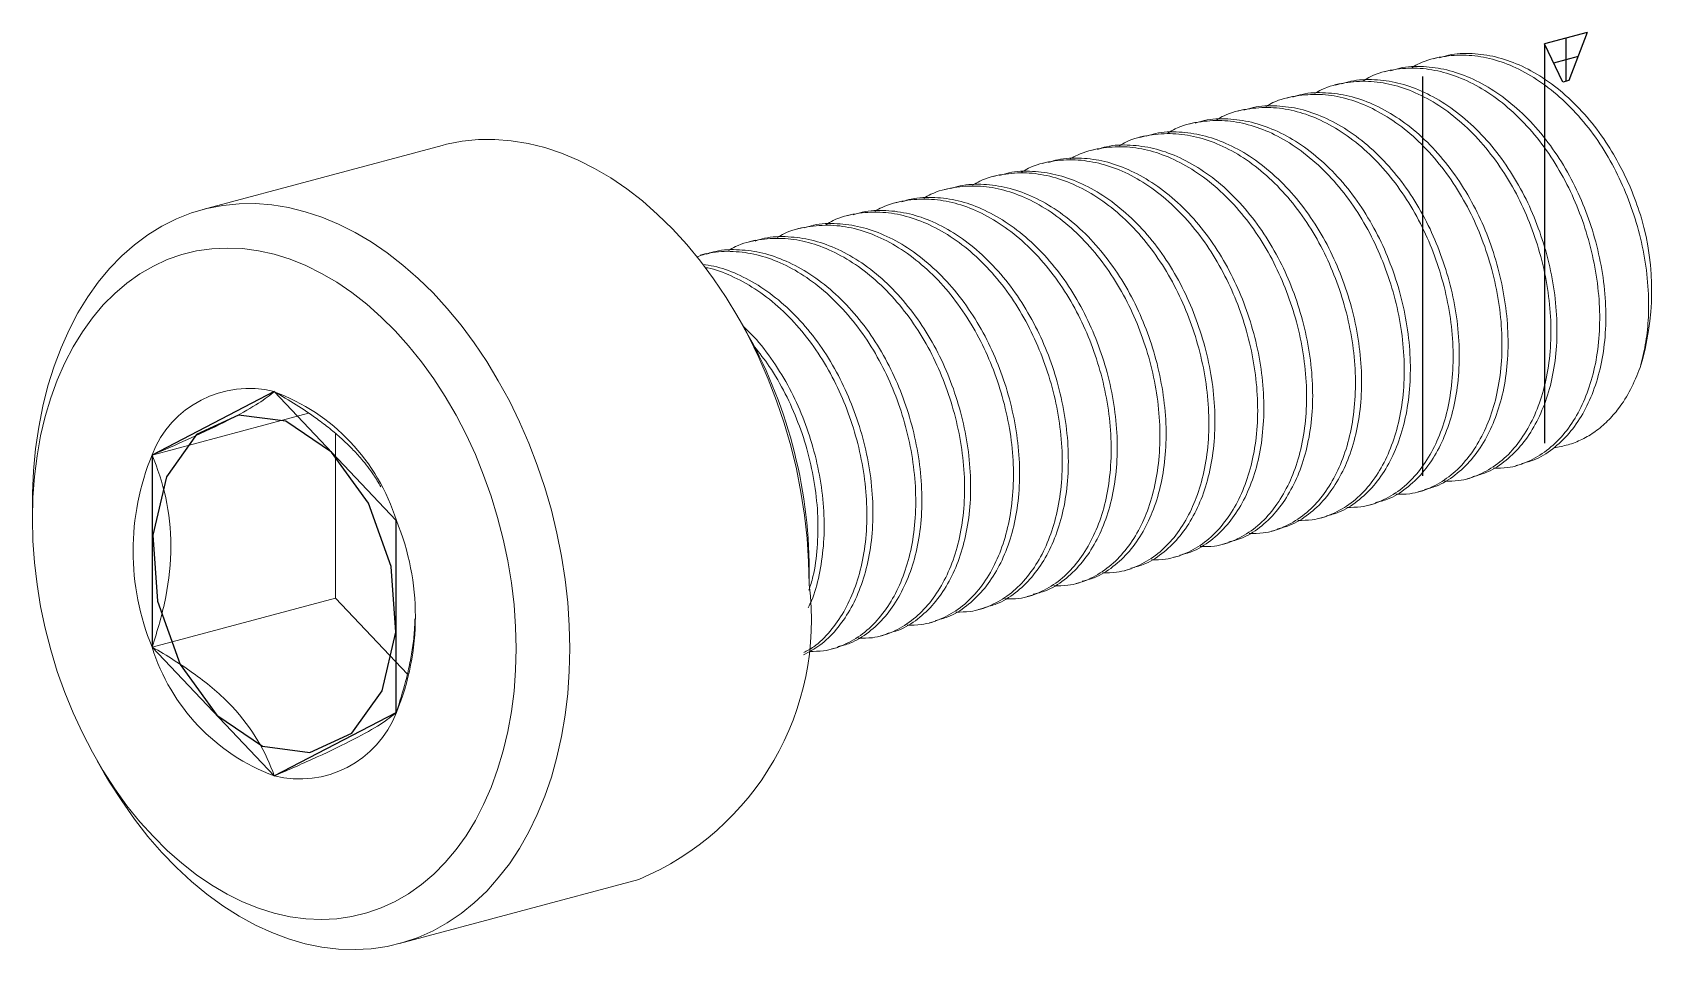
# Model space of a CAD drawing. Header units: millimetres. Extents: x -10.9 to 0.8, y -5.1 to 1.5.
import ezdxf

# ---------------------------------------------------------------- set-up
doc = ezdxf.new("R2010")
doc.units = ezdxf.units.MM
doc.linetypes.add('CENTERX2', pattern=[20.32, 12.7, -2.54, 2.54, -2.54])

msp = doc.modelspace()

# ---------------------------------------------------------------- linework, layer by layer
at = {"color": 7, "linetype": 'Continuous'}
for p, q in [((0.309, 1.528), (0, 1.445)), ((0.309, 1.528), (0.177, 1.18)), ((0.133, 1.168), (0, 1.445)), ((0.177, 1.18), (0.133, 1.168)), ((-9.192, -1.072), (-10.076, -1.531)), ((-8.309, -2.004), (-9.192, -1.072)), ((-10.076, -1.531), (-10.076, -2.921)), ((-8.309, -3.395), (-8.309, -2.004)), ((-10.076, -2.921), (-9.192, -3.853)), ((-9.192, -3.853), (-8.309, -3.395))]:
    msp.add_line(p, q, dxfattribs=at)
at = {"color": 7, "linetype": 'CENTERX2'}
for p, q in [((0, 1.445), (0, -1.445)), ((0.155, 1.487), (0.155, 1.174)), ((0.243, 1.354), (0.066, 1.306)), ((-0.884, 1.208), (-0.884, -1.682))]:
    msp.add_line(p, q, dxfattribs=at)
at = {"color": 7, "linetype": 'Continuous', "lineweight": 15}
for p, q in [((-0.762, 1.349), (-0.807, 1.337)), ((-1.116, 1.254), (-1.16, 1.242)), ((-1.823, 1.064), (-1.867, 1.053)), ((-1.47, 1.159), (-1.514, 1.147)), ((-2.177, 0.97), (-2.221, 0.958)), ((-2.53, 0.875), (-2.574, 0.863)), ((-7.977, 0.71), (-9.71, 0.246)), ((-2.884, 0.78), (-2.928, 0.768)), ((-3.591, 0.591), (-3.635, 0.579)), ((-3.237, 0.686), (-3.282, 0.674)), ((-3.944, 0.496), (-3.989, 0.484)), ((-4.298, 0.401), (-4.342, 0.39)), ((-4.652, 0.307), (-4.696, 0.295)), ((-5.359, 0.117), (-5.403, 0.105)), ((-5.005, 0.212), (-5.049, 0.2)), ((-5.712, 0.023), (-5.756, 0.011)), ((-6.066, -0.072), (-6.11, -0.084)), ((-5.79, -0.613), (-5.842, -0.523)), ((-8.945, -1.228), (-10.076, -1.531)), ((-8.75, -1.374), (-8.75, -2.566)), ((-0.207, -1.608), (-0.163, -1.597)), ((-0.561, -1.703), (-0.516, -1.691)), ((-0.914, -1.798), (-0.87, -1.786)), ((-10.942, -1.89), (-10.942, -1.994)), ((-1.621, -1.987), (-1.577, -1.975)), ((-1.268, -1.893), (-1.224, -1.881)), ((-1.975, -2.082), (-1.931, -2.07)), ((-2.328, -2.177), (-2.284, -2.165)), ((-2.682, -2.271), (-2.638, -2.26)), ((-5.321, -2.467), (-5.321, -2.363)), ((-3.389, -2.461), (-3.345, -2.449)), ((-3.036, -2.366), (-2.991, -2.354)), ((-8.75, -2.566), (-10.076, -2.921)), ((-8.75, -2.566), (-8.229, -3.116)), ((-3.743, -2.556), (-3.698, -2.544)), ((-4.096, -2.65), (-4.052, -2.638)), ((-4.45, -2.745), (-4.406, -2.733)), ((-5.157, -2.934), (-5.113, -2.923)), ((-4.803, -2.84), (-4.759, -2.828)), ((-10.474, -3.744), (-10.422, -3.834)), ((-8.286, -5.067), (-6.554, -4.603))]:
    msp.add_line(p, q, dxfattribs=at)
at = {"color": 7, "linetype": 'Continuous', "lineweight": 15, "flags": 128}
for points in [[(-5.321, -2.467), (-5.325, -2.302), (-5.336, -2.135), (-5.355, -1.967), (-5.381, -1.799), (-5.414, -1.632), (-5.455, -1.465), (-5.502, -1.301), (-5.557, -1.139), (-5.618, -0.981), (-5.685, -0.826), (-5.759, -0.675), (-5.838, -0.53), (-5.923, -0.39), (-6.013, -0.255), (-6.108, -0.128), (-6.207, -0.007), (-6.311, 0.106), (-6.418, 0.211), (-6.528, 0.308), (-6.642, 0.396), (-6.757, 0.475), (-6.875, 0.544), (-6.994, 0.604), (-7.114, 0.654), (-7.235, 0.695), (-7.356, 0.724), (-7.477, 0.744), (-7.597, 0.753), (-7.715, 0.752), (-7.832, 0.74), (-7.946, 0.718), (-7.977, 0.71)], [(-10.942, -1.89), (-10.942, -1.808), (-10.934, -1.645), (-10.919, -1.486), (-10.897, -1.33), (-10.867, -1.178), (-10.83, -1.031), (-10.786, -0.889), (-10.735, -0.754), (-10.677, -0.624), (-10.613, -0.502), (-10.542, -0.387), (-10.466, -0.28), (-10.384, -0.181), (-10.296, -0.09), (-10.204, -0.009), (-10.106, 0.063), (-10.005, 0.126), (-9.9, 0.178), (-9.791, 0.221), (-9.679, 0.254), (-9.564, 0.276), (-9.447, 0.287), (-9.329, 0.289), (-9.209, 0.28), (-9.089, 0.26), (-8.968, 0.23), (-8.847, 0.19), (-8.727, 0.14), (-8.607, 0.08), (-8.49, 0.011), (-8.374, -0.068), (-8.261, -0.156), (-8.15, -0.253), (-8.043, -0.358), (-7.94, -0.471), (-7.84, -0.592), (-7.745, -0.72), (-7.655, -0.854), (-7.571, -0.994), (-7.491, -1.139), (-7.418, -1.29), (-7.35, -1.445), (-7.289, -1.604), (-7.235, -1.765), (-7.187, -1.93), (-7.147, -2.096), (-7.113, -2.263), (-7.087, -2.431), (-7.068, -2.599), (-7.057, -2.766), (-7.053, -2.932)], [(-7.442, -2.932), (-7.446, -2.775), (-7.457, -2.616), (-7.476, -2.457), (-7.502, -2.298), (-7.535, -2.14), (-7.576, -1.983), (-7.623, -1.829), (-7.677, -1.677), (-7.737, -1.528), (-7.804, -1.383), (-7.877, -1.243), (-7.955, -1.108), (-8.038, -0.979), (-8.127, -0.856), (-8.22, -0.741), (-8.317, -0.632), (-8.418, -0.532), (-8.523, -0.439), (-8.63, -0.355), (-8.739, -0.281), (-8.851, -0.216), (-8.964, -0.16), (-9.078, -0.114), (-9.192, -0.078), (-9.307, -0.053), (-9.421, -0.037), (-9.534, -0.033), (-9.645, -0.038), (-9.755, -0.054), (-9.862, -0.08), (-9.966, -0.117), (-10.067, -0.163), (-10.165, -0.22), (-10.258, -0.286), (-10.346, -0.361), (-10.43, -0.445), (-10.508, -0.538), (-10.581, -0.639), (-10.648, -0.748), (-10.708, -0.864), (-10.762, -0.988), (-10.809, -1.117), (-10.85, -1.252), (-10.883, -1.393), (-10.909, -1.538), (-10.928, -1.687), (-10.939, -1.839), (-10.942, -1.994), (-10.939, -2.151), (-10.928, -2.309), (-10.909, -2.468), (-10.883, -2.627), (-10.85, -2.785), (-10.809, -2.942), (-10.762, -3.097), (-10.708, -3.249), (-10.648, -3.398), (-10.581, -3.542), (-10.508, -3.682), (-10.43, -3.817), (-10.346, -3.946), (-10.258, -4.069), (-10.165, -4.185), (-10.067, -4.293), (-9.966, -4.394), (-9.862, -4.486), (-9.755, -4.57), (-9.645, -4.645), (-9.534, -4.71), (-9.421, -4.766), (-9.307, -4.811), (-9.192, -4.847), (-9.078, -4.873), (-8.964, -4.888), (-8.851, -4.893), (-8.739, -4.887), (-8.63, -4.871), (-8.523, -4.845), (-8.418, -4.809), (-8.317, -4.762), (-8.22, -4.706), (-8.127, -4.64), (-8.038, -4.565), (-7.955, -4.48), (-7.877, -4.387), (-7.804, -4.286), (-7.737, -4.177), (-7.677, -4.061), (-7.623, -3.938), (-7.576, -3.808), (-7.535, -3.673), (-7.502, -3.533), (-7.476, -3.388), (-7.457, -3.239), (-7.446, -3.087), (-7.442, -2.932)], [(-7.053, -2.932), (-7.057, -3.095), (-7.068, -3.256), (-7.087, -3.414), (-7.113, -3.568), (-7.147, -3.718), (-7.187, -3.862), (-7.235, -4.001), (-7.289, -4.133), (-7.35, -4.259), (-7.418, -4.378), (-7.491, -4.489), (-7.571, -4.592), (-7.655, -4.687), (-7.745, -4.773), (-7.84, -4.85), (-7.94, -4.917), (-8.043, -4.975), (-8.15, -5.022), (-8.261, -5.06), (-8.374, -5.087), (-8.49, -5.104), (-8.607, -5.111), (-8.727, -5.107), (-8.847, -5.093), (-8.968, -5.068), (-9.089, -5.033), (-9.209, -4.988), (-9.329, -4.933), (-9.447, -4.868), (-9.564, -4.794), (-9.679, -4.71), (-9.791, -4.618), (-9.9, -4.517), (-10.005, -4.407), (-10.106, -4.291), (-10.204, -4.166), (-10.296, -4.035), (-10.384, -3.898), (-10.422, -3.834)]]:
    msp.add_lwpolyline(points, dxfattribs=at)
at = {"color": 7, "linetype": 'CENTERX2', "flags": 128}
msp.add_lwpolyline([(-8.347, -2.337), (-8.51, -1.879), (-8.777, -1.511), (-9.108, -1.287), (-9.451, -1.242), (-9.755, -1.383), (-9.973, -1.688), (-10.072, -2.112), (-10.038, -2.588), (-9.874, -3.046), (-9.607, -3.415), (-9.277, -3.639), (-8.934, -3.684), (-8.63, -3.543), (-8.412, -3.237), (-8.313, -2.814), (-8.347, -2.337)], dxfattribs=at)
at = {"color": 7, "linetype": 'Continuous', "lineweight": 15}
for centre, radius, start, end in [((-1.132, -0.34), 1.907, 342.9887, 15.9217), ((-8.874, -2.377), 3.553, 0.2291, 29.7668), ((-9.376, -1.799), 0.75, 75.8168, 159.0182), ((-9.698, -2.437), 1.455, 17.2902, 69.6675), ((-8.391, -2.226), 1.823, 157.582, 202.418), ((-9.994, -2.7), 1.823, 337.582, 22.418), ((-7.341, -2.725), 2.036, 292.7421, 7.2564), ((-8.687, -2.489), 1.455, 197.2902, 249.6675), ((-9.009, -3.126), 0.75, 255.8168, 339.0182)]:
    msp.add_arc(centre, radius, start, end, dxfattribs=at)
for points, knots in [([(0.691, -0.898), (0.705, -0.844), (0.733, -0.735), (0.753, -0.556), (0.755, -0.356), (0.733, -0.136), (0.684, 0.094), (0.612, 0.316), (0.519, 0.527), (0.403, 0.726), (0.266, 0.907), (0.111, 1.065), (-0.055, 1.192), (-0.226, 1.286), (-0.398, 1.344), (-0.57, 1.369), (-0.74, 1.356), (-0.871, 1.324), (-0.939, 1.285), (-0.957, 1.275)], [0, 0, 0, 0, 0.052371, 0.105679, 0.159468, 0.223832, 0.287376, 0.349339, 0.41015, 0.472719, 0.536625, 0.601082, 0.665262, 0.728359, 0.789645, 0.850931, 0.914028, 0.978208, 1, 1, 1, 1]), ([(0.702, 0.183), (0.68, 0.248), (0.637, 0.376), (0.55, 0.561), (0.442, 0.744), (0.31, 0.919), (0.155, 1.077), (-0.011, 1.204), (-0.182, 1.297), (-0.354, 1.356), (-0.525, 1.379), (-0.663, 1.376), (-0.739, 1.351), (-0.761, 1.344)], [0, 0, 0, 0, 0.086306, 0.171997, 0.260086, 0.361289, 0.463364, 0.565001, 0.664921, 0.761974, 0.859028, 0.958948, 1, 1, 1, 1]), ([(-0.723, -1.72), (-0.689, -1.72), (-0.602, -1.72), (-0.472, -1.678), (-0.336, -1.599), (-0.217, -1.486), (-0.119, -1.345), (-0.041, -1.179), (0.014, -0.991), (0.045, -0.782), (0.049, -0.558), (0.026, -0.326), (-0.023, -0.095), (-0.095, 0.126), (-0.188, 0.338), (-0.304, 0.536), (-0.441, 0.718), (-0.596, 0.876), (-0.762, 1.003), (-0.933, 1.096), (-1.105, 1.155), (-1.277, 1.18), (-1.447, 1.167), (-1.578, 1.135), (-1.647, 1.095), (-1.664, 1.085)], [0, 0, 0, 0, 0.0301716, 0.076404, 0.1228358, 0.1688706, 0.2139419, 0.2577471, 0.3023825, 0.3481563, 0.3945215, 0.4408867, 0.4866605, 0.5312959, 0.5751011, 0.6201724, 0.6662072, 0.712639, 0.7588715, 0.8043233, 0.8484707, 0.8926182, 0.93807, 0.9843024, 1, 1, 1, 1]), ([(-0.518, -1.687), (-0.488, -1.679), (-0.408, -1.659), (-0.292, -1.586), (-0.173, -1.474), (-0.075, -1.333), (0.003, -1.167), (0.058, -0.98), (0.089, -0.771), (0.093, -0.546), (0.07, -0.314), (0.021, -0.083), (-0.051, 0.138), (-0.144, 0.35), (-0.26, 0.548), (-0.397, 0.73), (-0.552, 0.887), (-0.718, 1.015), (-0.889, 1.108), (-1.061, 1.167), (-1.232, 1.19), (-1.37, 1.186), (-1.446, 1.162), (-1.468, 1.155)], [0, 0, 0, 0, 0.030355, 0.081497, 0.132201, 0.181845, 0.230094, 0.279257, 0.329675, 0.380743, 0.431812, 0.482229, 0.531393, 0.579642, 0.629285, 0.67999, 0.731132, 0.782055, 0.832117, 0.880743, 0.929369, 0.979432, 1, 1, 1, 1]), ([(-0.37, -1.626), (-0.335, -1.626), (-0.249, -1.626), (-0.118, -1.583), (0.017, -1.504), (0.136, -1.391), (0.235, -1.25), (0.312, -1.084), (0.367, -0.897), (0.398, -0.688), (0.402, -0.463), (0.379, -0.231), (0.33, -0.001), (0.258, 0.221), (0.165, 0.432), (0.049, 0.631), (-0.088, 0.813), (-0.242, 0.97), (-0.408, 1.098), (-0.58, 1.191), (-0.751, 1.249), (-0.923, 1.275), (-1.094, 1.262), (-1.225, 1.23), (-1.293, 1.19), (-1.31, 1.18)], [0, 0, 0, 0, 0.030172, 0.076404, 0.122836, 0.168871, 0.213942, 0.257747, 0.302382, 0.348156, 0.394522, 0.440887, 0.486661, 0.531296, 0.575101, 0.620172, 0.666207, 0.712639, 0.758871, 0.804323, 0.848471, 0.892618, 0.93807, 0.984302, 1, 1, 1, 1]), ([(-0.164, -1.592), (-0.134, -1.585), (-0.055, -1.565), (0.061, -1.491), (0.18, -1.379), (0.279, -1.238), (0.356, -1.073), (0.412, -0.885), (0.442, -0.676), (0.447, -0.451), (0.423, -0.219), (0.375, 0.011), (0.303, 0.233), (0.209, 0.444), (0.094, 0.643), (-0.044, 0.825), (-0.198, 0.982), (-0.364, 1.109), (-0.535, 1.203), (-0.707, 1.262), (-0.878, 1.285), (-1.016, 1.281), (-1.093, 1.257), (-1.115, 1.249)], [0, 0, 0, 0, 0.030355, 0.081497, 0.132201, 0.181845, 0.230094, 0.279257, 0.329675, 0.380743, 0.431812, 0.482229, 0.531393, 0.579642, 0.629285, 0.67999, 0.731132, 0.782055, 0.832117, 0.880743, 0.929369, 0.979432, 1, 1, 1, 1]), ([(-1.077, -1.815), (-1.043, -1.815), (-0.956, -1.815), (-0.825, -1.773), (-0.69, -1.694), (-0.571, -1.58), (-0.473, -1.439), (-0.395, -1.274), (-0.34, -1.086), (-0.309, -0.877), (-0.305, -0.652), (-0.328, -0.42), (-0.377, -0.19), (-0.449, 0.032), (-0.542, 0.243), (-0.658, 0.441), (-0.795, 0.623), (-0.949, 0.781), (-1.116, 0.908), (-1.287, 1.001), (-1.458, 1.06), (-1.63, 1.085), (-1.801, 1.072), (-1.932, 1.04), (-2, 1.001), (-2.017, 0.991)], [0, 0, 0, 0, 0.0301716, 0.076404, 0.1228358, 0.1688706, 0.2139419, 0.2577471, 0.3023825, 0.3481563, 0.3945215, 0.4408867, 0.4866605, 0.5312959, 0.5751011, 0.6201724, 0.6662072, 0.712639, 0.7588715, 0.8043233, 0.8484707, 0.8926182, 0.93807, 0.9843024, 1, 1, 1, 1]), ([(-0.871, -1.782), (-0.842, -1.774), (-0.762, -1.754), (-0.646, -1.681), (-0.527, -1.569), (-0.428, -1.427), (-0.351, -1.262), (-0.296, -1.074), (-0.265, -0.865), (-0.261, -0.641), (-0.284, -0.409), (-0.333, -0.178), (-0.404, 0.044), (-0.498, 0.255), (-0.614, 0.453), (-0.751, 0.635), (-0.905, 0.793), (-1.071, 0.92), (-1.242, 1.013), (-1.414, 1.072), (-1.586, 1.095), (-1.723, 1.092), (-1.8, 1.067), (-1.822, 1.06)], [0, 0, 0, 0, 0.030355, 0.081497, 0.132201, 0.181845, 0.230094, 0.279257, 0.329675, 0.380743, 0.431812, 0.482229, 0.531393, 0.579642, 0.629285, 0.67999, 0.731132, 0.782055, 0.832117, 0.880743, 0.929369, 0.979432, 1, 1, 1, 1]), ([(-1.43, -1.91), (-1.396, -1.91), (-1.309, -1.91), (-1.179, -1.867), (-1.043, -1.789), (-0.924, -1.675), (-0.826, -1.534), (-0.748, -1.369), (-0.693, -1.181), (-0.663, -0.972), (-0.658, -0.747), (-0.681, -0.515), (-0.73, -0.285), (-0.802, -0.063), (-0.896, 0.148), (-1.011, 0.347), (-1.148, 0.528), (-1.303, 0.686), (-1.469, 0.813), (-1.64, 0.907), (-1.812, 0.965), (-1.984, 0.99), (-2.154, 0.977), (-2.286, 0.946), (-2.354, 0.906), (-2.371, 0.896)], [0, 0, 0, 0, 0.030172, 0.076404, 0.122836, 0.168871, 0.213942, 0.257747, 0.302382, 0.348156, 0.394522, 0.440887, 0.486661, 0.531296, 0.575101, 0.620172, 0.666207, 0.712639, 0.758871, 0.804323, 0.848471, 0.892618, 0.93807, 0.984302, 1, 1, 1, 1]), ([(-1.225, -1.876), (-1.195, -1.869), (-1.115, -1.849), (-0.999, -1.776), (-0.88, -1.664), (-0.782, -1.522), (-0.704, -1.357), (-0.649, -1.169), (-0.618, -0.96), (-0.614, -0.735), (-0.637, -0.503), (-0.686, -0.273), (-0.758, -0.051), (-0.851, 0.16), (-0.967, 0.359), (-1.104, 0.54), (-1.259, 0.698), (-1.425, 0.825), (-1.596, 0.918), (-1.768, 0.978), (-1.939, 1), (-2.077, 0.997), (-2.153, 0.972), (-2.175, 0.965)], [0, 0, 0, 0, 0.030355, 0.081497, 0.132201, 0.181845, 0.230094, 0.279257, 0.329675, 0.380743, 0.431812, 0.482229, 0.531393, 0.579642, 0.629285, 0.67999, 0.731132, 0.782055, 0.832117, 0.880743, 0.929369, 0.979432, 1, 1, 1, 1]), ([(-1.784, -2.004), (-1.75, -2.004), (-1.663, -2.004), (-1.533, -1.962), (-1.397, -1.883), (-1.278, -1.77), (-1.18, -1.629), (-1.102, -1.463), (-1.047, -1.276), (-1.016, -1.067), (-1.012, -0.842), (-1.035, -0.61), (-1.084, -0.379), (-1.156, -0.158), (-1.249, 0.054), (-1.365, 0.252), (-1.502, 0.434), (-1.657, 0.591), (-1.823, 0.719), (-1.994, 0.812), (-2.165, 0.871), (-2.337, 0.896), (-2.508, 0.883), (-2.639, 0.851), (-2.707, 0.811), (-2.724, 0.801)], [0, 0, 0, 0, 0.030172, 0.076404, 0.122836, 0.168871, 0.213942, 0.257747, 0.302382, 0.348156, 0.394522, 0.440887, 0.486661, 0.531296, 0.575101, 0.620172, 0.666207, 0.712639, 0.758871, 0.804323, 0.848471, 0.892618, 0.93807, 0.984302, 1, 1, 1, 1]), ([(-1.578, -1.971), (-1.549, -1.964), (-1.469, -1.944), (-1.353, -1.87), (-1.234, -1.758), (-1.136, -1.617), (-1.058, -1.452), (-1.003, -1.264), (-0.972, -1.055), (-0.968, -0.83), (-0.991, -0.598), (-1.04, -0.368), (-1.112, -0.146), (-1.205, 0.065), (-1.321, 0.264), (-1.458, 0.446), (-1.612, 0.603), (-1.778, 0.731), (-1.95, 0.824), (-2.121, 0.883), (-2.293, 0.906), (-2.431, 0.902), (-2.507, 0.878), (-2.529, 0.871)], [0, 0, 0, 0, 0.030355, 0.081497, 0.132201, 0.181845, 0.230094, 0.279257, 0.329675, 0.380743, 0.431812, 0.482229, 0.531393, 0.579642, 0.629285, 0.67999, 0.731132, 0.782055, 0.832117, 0.880743, 0.929369, 0.979432, 1, 1, 1, 1]), ([(-2.285, -2.16), (-2.256, -2.153), (-2.176, -2.133), (-2.06, -2.06), (-1.941, -1.948), (-1.843, -1.806), (-1.765, -1.641), (-1.71, -1.453), (-1.679, -1.244), (-1.675, -1.019), (-1.698, -0.787), (-1.747, -0.557), (-1.819, -0.335), (-1.912, -0.124), (-2.028, 0.074), (-2.165, 0.256), (-2.319, 0.414), (-2.486, 0.541), (-2.657, 0.634), (-2.829, 0.693), (-3, 0.716), (-3.138, 0.713), (-3.214, 0.688), (-3.236, 0.681)], [0, 0, 0, 0, 0.030355, 0.081497, 0.132201, 0.181845, 0.230094, 0.279257, 0.329675, 0.380743, 0.431812, 0.482229, 0.531393, 0.579642, 0.629285, 0.67999, 0.731132, 0.782055, 0.832117, 0.880743, 0.929369, 0.979432, 1, 1, 1, 1]), ([(-2.137, -2.099), (-2.103, -2.099), (-2.017, -2.099), (-1.886, -2.057), (-1.75, -1.978), (-1.632, -1.865), (-1.533, -1.724), (-1.456, -1.558), (-1.4, -1.37), (-1.37, -1.161), (-1.365, -0.937), (-1.388, -0.705), (-1.437, -0.474), (-1.509, -0.252), (-1.603, -0.041), (-1.718, 0.157), (-1.856, 0.339), (-2.01, 0.497), (-2.176, 0.624), (-2.347, 0.717), (-2.519, 0.776), (-2.691, 0.801), (-2.861, 0.788), (-2.993, 0.756), (-3.061, 0.717), (-3.078, 0.706)], [0, 0, 0, 0, 0.030172, 0.076404, 0.122836, 0.168871, 0.213942, 0.257747, 0.302382, 0.348156, 0.394522, 0.440887, 0.486661, 0.531296, 0.575101, 0.620172, 0.666207, 0.712639, 0.758871, 0.804323, 0.848471, 0.892618, 0.93807, 0.984302, 1, 1, 1, 1]), ([(-1.932, -2.066), (-1.902, -2.058), (-1.823, -2.038), (-1.706, -1.965), (-1.587, -1.853), (-1.489, -1.712), (-1.411, -1.546), (-1.356, -1.358), (-1.325, -1.149), (-1.321, -0.925), (-1.344, -0.693), (-1.393, -0.462), (-1.465, -0.241), (-1.558, -0.029), (-1.674, 0.169), (-1.811, 0.351), (-1.966, 0.509), (-2.132, 0.636), (-2.303, 0.729), (-2.475, 0.788), (-2.646, 0.811), (-2.784, 0.808), (-2.86, 0.783), (-2.883, 0.776)], [0, 0, 0, 0, 0.030355, 0.081497, 0.132201, 0.181845, 0.230094, 0.279257, 0.329675, 0.380743, 0.431812, 0.482229, 0.531393, 0.579642, 0.629285, 0.67999, 0.731132, 0.782055, 0.832117, 0.880743, 0.929369, 0.979432, 1, 1, 1, 1]), ([(-2.845, -2.289), (-2.81, -2.289), (-2.724, -2.289), (-2.593, -2.246), (-2.457, -2.168), (-2.339, -2.054), (-2.24, -1.913), (-2.163, -1.748), (-2.108, -1.56), (-2.077, -1.351), (-2.073, -1.126), (-2.096, -0.894), (-2.144, -0.664), (-2.216, -0.442), (-2.31, -0.231), (-2.426, -0.032), (-2.563, 0.15), (-2.717, 0.307), (-2.883, 0.435), (-3.054, 0.528), (-3.226, 0.586), (-3.398, 0.611), (-3.568, 0.599), (-3.7, 0.567), (-3.768, 0.527), (-3.785, 0.517)], [0, 0, 0, 0, 0.030172, 0.076404, 0.122836, 0.168871, 0.213942, 0.257747, 0.302382, 0.348156, 0.394522, 0.440887, 0.486661, 0.531296, 0.575101, 0.620172, 0.666207, 0.712639, 0.758871, 0.804323, 0.848471, 0.892618, 0.93807, 0.984302, 1, 1, 1, 1]), ([(-2.639, -2.255), (-2.609, -2.248), (-2.53, -2.228), (-2.414, -2.154), (-2.294, -2.042), (-2.196, -1.901), (-2.118, -1.736), (-2.063, -1.548), (-2.033, -1.339), (-2.028, -1.114), (-2.051, -0.882), (-2.1, -0.652), (-2.172, -0.43), (-2.266, -0.219), (-2.381, -0.02), (-2.518, 0.161), (-2.673, 0.319), (-2.839, 0.446), (-3.01, 0.539), (-3.182, 0.599), (-3.353, 0.622), (-3.491, 0.618), (-3.567, 0.594), (-3.59, 0.586)], [0, 0, 0, 0, 0.030355, 0.081497, 0.132201, 0.181845, 0.230094, 0.279257, 0.329675, 0.380743, 0.431812, 0.482229, 0.531393, 0.579642, 0.629285, 0.67999, 0.731132, 0.782055, 0.832117, 0.880743, 0.929369, 0.979432, 1, 1, 1, 1]), ([(-2.491, -2.194), (-2.457, -2.194), (-2.37, -2.194), (-2.24, -2.152), (-2.104, -2.073), (-1.985, -1.959), (-1.887, -1.818), (-1.809, -1.653), (-1.754, -1.465), (-1.723, -1.256), (-1.719, -1.031), (-1.742, -0.799), (-1.791, -0.569), (-1.863, -0.347), (-1.956, -0.136), (-2.072, 0.063), (-2.209, 0.244), (-2.364, 0.402), (-2.53, 0.529), (-2.701, 0.622), (-2.873, 0.681), (-3.044, 0.706), (-3.215, 0.693), (-3.346, 0.661), (-3.414, 0.622), (-3.432, 0.612)], [0, 0, 0, 0, 0.030172, 0.076404, 0.122836, 0.168871, 0.213942, 0.257747, 0.302382, 0.348156, 0.394522, 0.440887, 0.486661, 0.531296, 0.575101, 0.620172, 0.666207, 0.712639, 0.758871, 0.804323, 0.848471, 0.892618, 0.93807, 0.984302, 1, 1, 1, 1]), ([(-3.198, -2.383), (-3.164, -2.383), (-3.077, -2.383), (-2.947, -2.341), (-2.811, -2.262), (-2.692, -2.149), (-2.594, -2.008), (-2.516, -1.842), (-2.461, -1.654), (-2.43, -1.445), (-2.426, -1.221), (-2.449, -0.989), (-2.498, -0.758), (-2.57, -0.537), (-2.663, -0.325), (-2.779, -0.127), (-2.916, 0.055), (-3.071, 0.213), (-3.237, 0.34), (-3.408, 0.433), (-3.58, 0.492), (-3.752, 0.517), (-3.922, 0.504), (-4.053, 0.472), (-4.121, 0.432), (-4.139, 0.422)], [0, 0, 0, 0, 0.030172, 0.076404, 0.122836, 0.168871, 0.213942, 0.257747, 0.302382, 0.348156, 0.394522, 0.440887, 0.486661, 0.531296, 0.575101, 0.620172, 0.666207, 0.712639, 0.758871, 0.804323, 0.848471, 0.892618, 0.93807, 0.984302, 1, 1, 1, 1]), ([(-2.993, -2.35), (-2.963, -2.342), (-2.883, -2.322), (-2.767, -2.249), (-2.648, -2.137), (-2.55, -1.996), (-2.472, -1.83), (-2.417, -1.643), (-2.386, -1.434), (-2.382, -1.209), (-2.405, -0.977), (-2.454, -0.747), (-2.526, -0.525), (-2.619, -0.313), (-2.735, -0.115), (-2.872, 0.067), (-3.027, 0.224), (-3.193, 0.352), (-3.364, 0.445), (-3.536, 0.504), (-3.707, 0.527), (-3.845, 0.523), (-3.921, 0.499), (-3.943, 0.492)], [0, 0, 0, 0, 0.030355, 0.081497, 0.132201, 0.181845, 0.230094, 0.279257, 0.329675, 0.380743, 0.431812, 0.482229, 0.531393, 0.579642, 0.629285, 0.67999, 0.731132, 0.782055, 0.832117, 0.880743, 0.929369, 0.979432, 1, 1, 1, 1]), ([(-3.552, -2.478), (-3.517, -2.478), (-3.431, -2.478), (-3.3, -2.436), (-3.164, -2.357), (-3.046, -2.243), (-2.947, -2.102), (-2.87, -1.937), (-2.815, -1.749), (-2.784, -1.54), (-2.78, -1.315), (-2.803, -1.083), (-2.852, -0.853), (-2.924, -0.631), (-3.017, -0.42), (-3.133, -0.222), (-3.27, -0.04), (-3.424, 0.118), (-3.59, 0.245), (-3.762, 0.338), (-3.933, 0.397), (-4.105, 0.422), (-4.276, 0.409), (-4.407, 0.377), (-4.475, 0.338), (-4.492, 0.328)], [0, 0, 0, 0, 0.030172, 0.076404, 0.122836, 0.168871, 0.213942, 0.257747, 0.302382, 0.348156, 0.394522, 0.440887, 0.486661, 0.531296, 0.575101, 0.620172, 0.666207, 0.712639, 0.758871, 0.804323, 0.848471, 0.892618, 0.93807, 0.984302, 1, 1, 1, 1]), ([(-3.346, -2.445), (-3.316, -2.437), (-3.237, -2.417), (-3.121, -2.344), (-3.001, -2.232), (-2.903, -2.09), (-2.826, -1.925), (-2.77, -1.737), (-2.74, -1.528), (-2.735, -1.304), (-2.759, -1.072), (-2.807, -0.841), (-2.879, -0.619), (-2.973, -0.408), (-3.088, -0.21), (-3.226, -0.028), (-3.38, 0.13), (-3.546, 0.257), (-3.717, 0.35), (-3.889, 0.409), (-4.06, 0.432), (-4.198, 0.429), (-4.275, 0.404), (-4.297, 0.397)], [0, 0, 0, 0, 0.030355, 0.081497, 0.132201, 0.181845, 0.230094, 0.279257, 0.329675, 0.380743, 0.431812, 0.482229, 0.531393, 0.579642, 0.629285, 0.67999, 0.731132, 0.782055, 0.832117, 0.880743, 0.929369, 0.979432, 1, 1, 1, 1]), ([(-4.053, -2.634), (-4.024, -2.627), (-3.944, -2.607), (-3.828, -2.533), (-3.709, -2.421), (-3.61, -2.28), (-3.533, -2.115), (-3.478, -1.927), (-3.447, -1.718), (-3.443, -1.493), (-3.466, -1.261), (-3.515, -1.031), (-3.586, -0.809), (-3.68, -0.598), (-3.796, -0.399), (-3.933, -0.217), (-4.087, -0.06), (-4.253, 0.068), (-4.424, 0.161), (-4.596, 0.22), (-4.768, 0.243), (-4.905, 0.239), (-4.982, 0.215), (-5.004, 0.208)], [0, 0, 0, 0, 0.030355, 0.081497, 0.132201, 0.181845, 0.230094, 0.279257, 0.329675, 0.380743, 0.431812, 0.482229, 0.531393, 0.579642, 0.629285, 0.67999, 0.731132, 0.782055, 0.832117, 0.880743, 0.929369, 0.979432, 1, 1, 1, 1]), ([(-3.905, -2.573), (-3.871, -2.573), (-3.784, -2.573), (-3.654, -2.53), (-3.518, -2.452), (-3.399, -2.338), (-3.301, -2.197), (-3.223, -2.032), (-3.168, -1.844), (-3.137, -1.635), (-3.133, -1.41), (-3.156, -1.178), (-3.205, -0.948), (-3.277, -0.726), (-3.37, -0.515), (-3.486, -0.316), (-3.623, -0.135), (-3.778, 0.023), (-3.944, 0.15), (-4.115, 0.244), (-4.287, 0.302), (-4.459, 0.327), (-4.629, 0.314), (-4.76, 0.282), (-4.829, 0.243), (-4.846, 0.233)], [0, 0, 0, 0, 0.030172, 0.076404, 0.122836, 0.168871, 0.213942, 0.257747, 0.302382, 0.348156, 0.394522, 0.440887, 0.486661, 0.531296, 0.575101, 0.620172, 0.666207, 0.712639, 0.758871, 0.804323, 0.848471, 0.892618, 0.93807, 0.984302, 1, 1, 1, 1]), ([(-3.7, -2.539), (-3.67, -2.532), (-3.59, -2.512), (-3.474, -2.439), (-3.355, -2.327), (-3.257, -2.185), (-3.179, -2.02), (-3.124, -1.832), (-3.093, -1.623), (-3.089, -1.398), (-3.112, -1.166), (-3.161, -0.936), (-3.233, -0.714), (-3.326, -0.503), (-3.442, -0.304), (-3.579, -0.123), (-3.734, 0.035), (-3.9, 0.162), (-4.071, 0.255), (-4.243, 0.315), (-4.414, 0.337), (-4.552, 0.334), (-4.628, 0.309), (-4.65, 0.302)], [0, 0, 0, 0, 0.030355, 0.081497, 0.132201, 0.181845, 0.230094, 0.279257, 0.329675, 0.380743, 0.431812, 0.482229, 0.531393, 0.579642, 0.629285, 0.67999, 0.731132, 0.782055, 0.832117, 0.880743, 0.929369, 0.979432, 1, 1, 1, 1]), ([(-4.612, -2.762), (-4.578, -2.762), (-4.491, -2.762), (-4.361, -2.72), (-4.225, -2.641), (-4.106, -2.528), (-4.008, -2.387), (-3.93, -2.221), (-3.875, -2.033), (-3.845, -1.824), (-3.84, -1.6), (-3.863, -1.368), (-3.912, -1.137), (-3.984, -0.915), (-4.078, -0.704), (-4.193, -0.506), (-4.33, -0.324), (-4.485, -0.166), (-4.651, -0.039), (-4.822, 0.054), (-4.994, 0.113), (-5.166, 0.138), (-5.336, 0.125), (-5.468, 0.093), (-5.536, 0.053), (-5.553, 0.043)], [0, 0, 0, 0, 0.030172, 0.076404, 0.122836, 0.168871, 0.213942, 0.257747, 0.302382, 0.348156, 0.394522, 0.440887, 0.486661, 0.531296, 0.575101, 0.620172, 0.666207, 0.712639, 0.758871, 0.804323, 0.848471, 0.892618, 0.93807, 0.984302, 1, 1, 1, 1]), ([(-4.407, -2.729), (-4.377, -2.721), (-4.297, -2.701), (-4.181, -2.628), (-4.062, -2.516), (-3.964, -2.375), (-3.886, -2.209), (-3.831, -2.022), (-3.8, -1.812), (-3.796, -1.588), (-3.819, -1.356), (-3.868, -1.125), (-3.94, -0.904), (-4.033, -0.692), (-4.149, -0.494), (-4.286, -0.312), (-4.441, -0.155), (-4.607, -0.027), (-4.778, 0.066), (-4.95, 0.125), (-5.121, 0.148), (-5.259, 0.144), (-5.335, 0.12), (-5.357, 0.113)], [0, 0, 0, 0, 0.030355, 0.081497, 0.132201, 0.181845, 0.230094, 0.279257, 0.329675, 0.380743, 0.431812, 0.482229, 0.531393, 0.579642, 0.629285, 0.67999, 0.731132, 0.782055, 0.832117, 0.880743, 0.929369, 0.979432, 1, 1, 1, 1]), ([(-4.259, -2.668), (-4.225, -2.667), (-4.138, -2.667), (-4.007, -2.625), (-3.872, -2.546), (-3.753, -2.433), (-3.655, -2.292), (-3.577, -2.126), (-3.522, -1.939), (-3.491, -1.73), (-3.487, -1.505), (-3.51, -1.273), (-3.559, -1.043), (-3.631, -0.821), (-3.724, -0.61), (-3.84, -0.411), (-3.977, -0.229), (-4.131, -0.072), (-4.298, 0.056), (-4.469, 0.149), (-4.64, 0.207), (-4.812, 0.233), (-4.983, 0.22), (-5.114, 0.188), (-5.182, 0.148), (-5.199, 0.138)], [0, 0, 0, 0, 0.030172, 0.076404, 0.122836, 0.168871, 0.213942, 0.257747, 0.302382, 0.348156, 0.394522, 0.440887, 0.486661, 0.531296, 0.575101, 0.620172, 0.666207, 0.712639, 0.758871, 0.804323, 0.848471, 0.892618, 0.93807, 0.984302, 1, 1, 1, 1]), ([(-4.966, -2.857), (-4.932, -2.857), (-4.845, -2.857), (-4.715, -2.815), (-4.579, -2.736), (-4.46, -2.622), (-4.362, -2.481), (-4.284, -2.316), (-4.229, -2.128), (-4.198, -1.919), (-4.194, -1.694), (-4.217, -1.462), (-4.266, -1.232), (-4.338, -1.01), (-4.431, -0.799), (-4.547, -0.6), (-4.684, -0.419), (-4.839, -0.261), (-5.005, -0.134), (-5.176, -0.041), (-5.347, 0.018), (-5.519, 0.043), (-5.69, 0.03), (-5.821, -0.002), (-5.889, -0.041), (-5.906, -0.051)], [0, 0, 0, 0, 0.030172, 0.076404, 0.122836, 0.168871, 0.213942, 0.257747, 0.302382, 0.348156, 0.394522, 0.440887, 0.486661, 0.531296, 0.575101, 0.620172, 0.666207, 0.712639, 0.758871, 0.804323, 0.848471, 0.892618, 0.93807, 0.984302, 1, 1, 1, 1]), ([(-4.76, -2.823), (-4.731, -2.816), (-4.651, -2.796), (-4.535, -2.723), (-4.416, -2.611), (-4.317, -2.469), (-4.24, -2.304), (-4.185, -2.116), (-4.154, -1.907), (-4.15, -1.683), (-4.173, -1.451), (-4.222, -1.22), (-4.294, -0.998), (-4.387, -0.787), (-4.503, -0.589), (-4.64, -0.407), (-4.794, -0.249), (-4.96, -0.122), (-5.132, -0.029), (-5.303, 0.03), (-5.475, 0.053), (-5.613, 0.05), (-5.689, 0.025), (-5.711, 0.018)], [0, 0, 0, 0, 0.030355, 0.081497, 0.132201, 0.181845, 0.230094, 0.279257, 0.329675, 0.380743, 0.431812, 0.482229, 0.531393, 0.579642, 0.629285, 0.67999, 0.731132, 0.782055, 0.832117, 0.880743, 0.929369, 0.979432, 1, 1, 1, 1]), ([(-5.319, -2.952), (-5.285, -2.952), (-5.199, -2.952), (-5.068, -2.909), (-4.932, -2.831), (-4.814, -2.717), (-4.715, -2.576), (-4.638, -2.411), (-4.582, -2.223), (-4.552, -2.014), (-4.547, -1.789), (-4.57, -1.557), (-4.619, -1.327), (-4.691, -1.105), (-4.785, -0.894), (-4.9, -0.695), (-5.038, -0.513), (-5.192, -0.356), (-5.358, -0.228), (-5.529, -0.135), (-5.701, -0.076), (-5.872, -0.053), (-6.02, -0.058), (-6.105, -0.086), (-6.137, -0.097)], [0, 0, 0, 0, 0.03128, 0.079211, 0.127349, 0.175075, 0.221803, 0.267217, 0.313493, 0.360949, 0.409017, 0.457086, 0.504542, 0.550817, 0.596232, 0.642959, 0.690685, 0.738823, 0.786754, 0.833876, 0.879646, 0.925415, 0.972537, 1, 1, 1, 1]), ([(-5.114, -2.918), (-5.084, -2.911), (-5.005, -2.891), (-4.888, -2.817), (-4.769, -2.706), (-4.671, -2.564), (-4.593, -2.399), (-4.538, -2.211), (-4.507, -2.002), (-4.503, -1.777), (-4.526, -1.545), (-4.575, -1.315), (-4.647, -1.093), (-4.74, -0.882), (-4.856, -0.683), (-4.993, -0.502), (-5.148, -0.344), (-5.314, -0.217), (-5.485, -0.124), (-5.657, -0.064), (-5.828, -0.041), (-5.966, -0.045), (-6.042, -0.069), (-6.065, -0.077)], [0, 0, 0, 0, 0.030355, 0.081497, 0.132201, 0.181845, 0.230094, 0.279257, 0.329675, 0.380743, 0.431812, 0.482229, 0.531393, 0.579642, 0.629285, 0.67999, 0.731132, 0.782055, 0.832117, 0.880743, 0.929369, 0.979432, 1, 1, 1, 1]), ([(-5.362, -2.977), (-5.322, -2.956), (-5.236, -2.91), (-5.123, -2.799), (-5.025, -2.659), (-4.947, -2.493), (-4.892, -2.306), (-4.861, -2.097), (-4.857, -1.872), (-4.88, -1.64), (-4.929, -1.41), (-5.001, -1.188), (-5.094, -0.977), (-5.21, -0.778), (-5.347, -0.596), (-5.501, -0.439), (-5.668, -0.311), (-5.839, -0.219), (-5.982, -0.166), (-6.066, -0.156), (-6.093, -0.153)], [0, 0, 0, 0, 0.051368, 0.109817, 0.167042, 0.22266, 0.279332, 0.337449, 0.396317, 0.455186, 0.513303, 0.569975, 0.625593, 0.682818, 0.741267, 0.80022, 0.858919, 0.916628, 0.97268, 1, 1, 1, 1]), ([(-5.36, -2.961), (-5.336, -2.948), (-5.266, -2.91), (-5.168, -2.811), (-5.069, -2.671), (-4.991, -2.505), (-4.936, -2.318), (-4.905, -2.108), (-4.901, -1.884), (-4.924, -1.652), (-4.973, -1.421), (-5.045, -1.2), (-5.138, -0.988), (-5.254, -0.79), (-5.391, -0.608), (-5.546, -0.451), (-5.712, -0.323), (-5.883, -0.232), (-6.006, -0.183), (-6.07, -0.175), (-6.077, -0.174)], [0, 0, 0, 0, 0.032557, 0.093437, 0.153043, 0.210975, 0.270005, 0.33054, 0.391857, 0.453175, 0.51371, 0.57274, 0.630671, 0.690277, 0.751158, 0.812563, 0.873705, 0.933814, 0.992199, 1, 1, 1, 1]), ([(-5.328, -2.636), (-5.32, -2.619), (-5.285, -2.549), (-5.246, -2.399), (-5.214, -2.192), (-5.21, -1.967), (-5.233, -1.735), (-5.282, -1.504), (-5.354, -1.283), (-5.447, -1.071), (-5.564, -0.874), (-5.682, -0.712), (-5.766, -0.63), (-5.799, -0.598)], [0, 0, 0, 0, 0.029993, 0.128999, 0.23053, 0.333373, 0.436215, 0.537746, 0.636752, 0.733916, 0.833889, 0.935999, 1, 1, 1, 1]), ([(-5.323, -2.509), (-5.313, -2.476), (-5.282, -2.382), (-5.26, -2.203), (-5.254, -1.979), (-5.278, -1.746), (-5.326, -1.516), (-5.398, -1.294), (-5.492, -1.084), (-5.598, -0.898), (-5.681, -0.793), (-5.717, -0.747)], [0, 0, 0, 0, 0.061869, 0.183216, 0.306132, 0.429047, 0.550395, 0.668725, 0.784854, 0.90434, 1, 1, 1, 1]), ([(0.691, -0.898), (0.67, -0.952), (0.626, -1.06), (0.545, -1.188), (0.458, -1.287), (0.369, -1.363), (0.273, -1.42), (0.172, -1.46), (0.103, -1.472), (0.068, -1.478)], [0, 0, 0, 0, 0.170061, 0.340085, 0.474115, 0.60859, 0.74262, 0.873939, 1, 1, 1, 1]), ([(-9.192, -1.072), (-9.222, -1.097), (-9.258, -1.125), (-9.356, -1.188), (-9.419, -1.224), (-9.65, -1.344), (-9.857, -1.437), (-10.076, -1.531)], [0, 0, 0, 0, 0.25, 0.25, 0.5, 0.5, 1, 1, 1, 1]), ([(-8.421, -1.761), (-8.438, -1.732), (-8.477, -1.664), (-8.549, -1.572), (-8.628, -1.485), (-8.705, -1.411), (-8.79, -1.339), (-8.899, -1.256), (-9.032, -1.166), (-9.139, -1.104), (-9.192, -1.072)], [0, 0, 0, 0, 0.112923, 0.261394, 0.362684, 0.463977, 0.568623, 0.673295, 0.835899, 1, 1, 1, 1]), ([(-10.076, -2.921), (-10.037, -2.803), (-10.002, -2.68), (-9.953, -2.435), (-9.94, -2.312), (-9.94, -2.067), (-9.953, -1.951), (-10.002, -1.731), (-10.037, -1.628), (-10.076, -1.531)], [0, 0, 0, 0, 0.25, 0.25, 0.5, 0.5, 0.75, 0.75, 1, 1, 1, 1]), ([(-8.309, -3.395), (-8.285, -3.32), (-8.249, -3.206), (-8.212, -3.048), (-8.19, -2.924), (-8.177, -2.813), (-8.175, -2.744), (-8.174, -2.717)], [0, 0, 0, 0, 0.3360721, 0.5161302, 0.6961355, 0.8815984, 1, 1, 1, 1]), ([(-10.076, -2.921), (-9.967, -2.983), (-9.863, -3.049), (-9.668, -3.19), (-9.577, -3.268), (-9.345, -3.512), (-9.251, -3.685), (-9.192, -3.853)], [0, 0, 0, 0, 0.25, 0.25, 0.5, 0.5, 1, 1, 1, 1]), ([(-9.192, -3.853), (-9.083, -3.807), (-8.979, -3.761), (-8.784, -3.672), (-8.693, -3.628), (-8.461, -3.508), (-8.367, -3.445), (-8.309, -3.395)], [0, 0, 0, 0, 0.25, 0.25, 0.5, 0.5, 1, 1, 1, 1])]:
    msp.add_open_spline(points, degree=3, knots=knots, dxfattribs=at)

doc.saveas('drawing.dxf')
